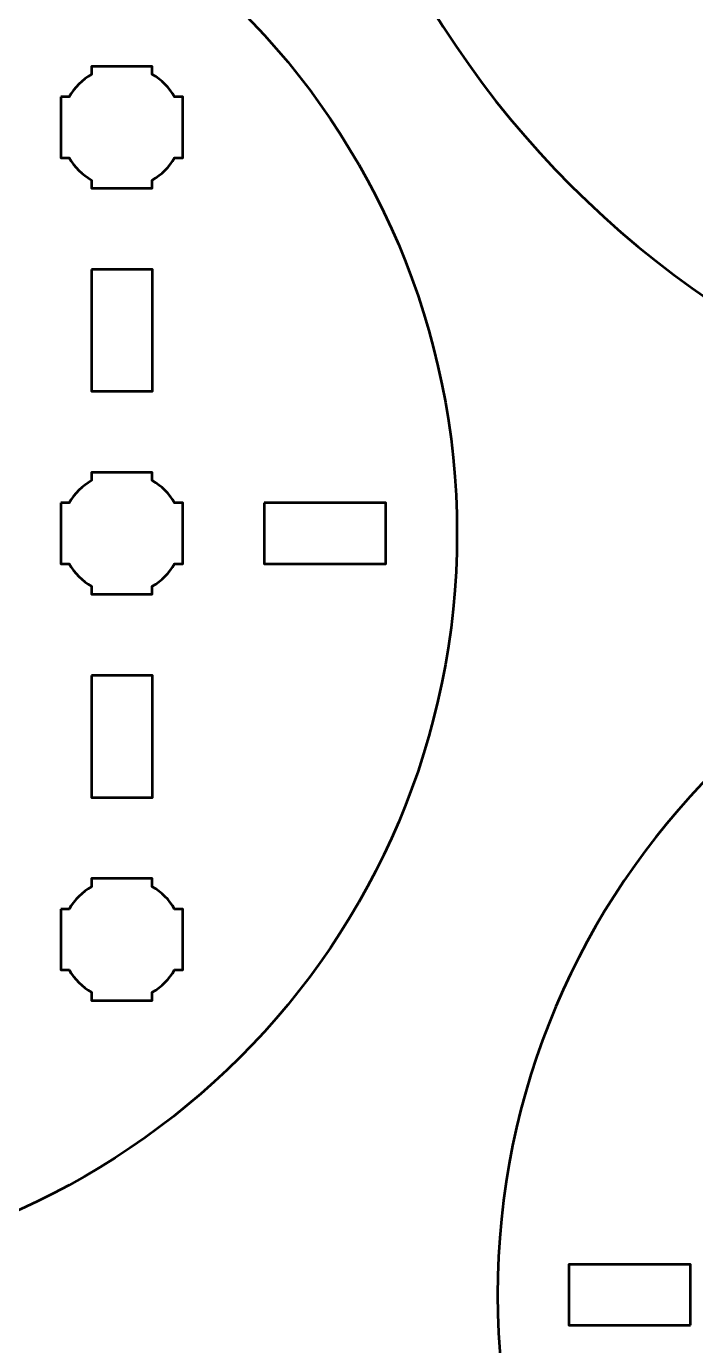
# Model space of a CAD drawing. Header units: centimetres. Extents: x -21.1 to 0, y -29.7 to 0.
# Drawn here: x -14.97 to -11.68, y -19.85 to -13.35 of the extents above; entities that cross this region are included whole.
import ezdxf

# ---------------------------------------------------------------- set-up
doc = ezdxf.new("R2010")
doc.units = ezdxf.units.CM
doc.header["$MEASUREMENT"] = 0
doc.layers.add('Layer 1', color=7, linetype='Continuous')

msp = doc.modelspace()

# ---------------------------------------------------------------- linework, layer by layer
at = {"layer": 'Layer 1', "color": 3, "lineweight": 53}
msp.add_ellipse((-16.5, -15.85), major_axis=(0, 3.65), ratio=1, dxfattribs=at)
at = {"layer": 'Layer 1', "color": 1, "lineweight": 53}
msp.add_open_spline([(-21.00003, -29.19995), (-21.00003, -29.19995), (-21.00003, -2.29992), (-21.00003, -2.29992), (-21.00003, -2.29992), (-21.00003, -2.21709), (-20.93286, -2.14992), (-20.85003, -2.14992), (-20.85003, -2.14992), (-20.7672, -2.14992), (-20.70003, -2.08275), (-20.70003, -1.99992), (-20.70003, -1.99992), (-20.70003, -1.91709), (-20.7672, -1.84992), (-20.85003, -1.84992), (-20.85003, -1.84992), (-20.93286, -1.84992), (-21.00003, -1.78275), (-21.00003, -1.69992), (-21.00003, -1.69992), (-21.00003, -1.61709), (-20.93286, -1.54992), (-20.85003, -1.54992), (-20.85003, -1.54992), (-20.7672, -1.54992), (-20.70003, -1.48275), (-20.70003, -1.39992), (-20.70003, -1.39992), (-20.70003, -1.31709), (-20.7672, -1.24992), (-20.85003, -1.24992), (-20.85003, -1.24992), (-20.93286, -1.24992), (-21.00003, -1.18275), (-21.00003, -1.09992), (-21.00003, -1.09992), (-21.00003, -1.09992), (-21.00003, -0.49992), (-21.00003, -0.49992), (-21.00003, -0.49992), (-21.00003, -0.22295), (-20.77694, 0.00004), (-20.49994, 0.00004), (-20.49994, 0.00004), (-20.49994, 0.00004), (-0.50008, 0.00004), (-0.50008, 0.00004), (-0.50008, 0.00004), (-0.22294, 0.00004), (0.00002, -0.22295), (0.00002, -0.49992), (0.00002, -0.49992), (0.00002, -0.49992), (0.00002, -29.19995), (0.00002, -29.19995), (0.00002, -29.19995), (0.00002, -29.47695), (-0.22294, -29.70004), (-0.50008, -29.70004), (-0.50008, -29.70004), (-0.50008, -29.70004), (-20.49994, -29.70004), (-20.49994, -29.70004), (-20.49994, -29.70004), (-20.77694, -29.70004), (-21.00003, -29.47695), (-21.00003, -29.19995)], degree=3, knots=[0, 0, 0, 0, 0.0588235, 0.0588235, 0.0588235, 0.0588235, 0.1176471, 0.1176471, 0.1176471, 0.1176471, 0.1764706, 0.1764706, 0.1764706, 0.1764706, 0.2352941, 0.2352941, 0.2352941, 0.2352941, 0.2941176, 0.2941176, 0.2941176, 0.2941176, 0.3529412, 0.3529412, 0.3529412, 0.3529412, 0.4117647, 0.4117647, 0.4117647, 0.4117647, 0.4705882, 0.4705882, 0.4705882, 0.4705882, 0.5294118, 0.5294118, 0.5294118, 0.5294118, 0.5882353, 0.5882353, 0.5882353, 0.5882353, 0.6470588, 0.6470588, 0.6470588, 0.6470588, 0.7058824, 0.7058824, 0.7058824, 0.7058824, 0.7647059, 0.7647059, 0.7647059, 0.7647059, 0.8235294, 0.8235294, 0.8235294, 0.8235294, 0.8823529, 0.8823529, 0.8823529, 0.8823529, 0.9411765, 0.9411765, 0.9411765, 0.9411765, 1, 1, 1, 1], dxfattribs=at)
at = {"layer": 'Layer 1', "color": 3, "lineweight": 53}
for points in [[(-9.00004, -15.5), (-11.56769, -15.5), (-13.65, -13.41769), (-13.65, -10.84997), (-13.65, -10.84997), (-13.65, -8.28231), (-11.56769, -6.2), (-9.00004, -6.2), (-9.00004, -6.2), (-6.43231, -6.2), (-4.35, -8.28231), (-4.35, -10.84997), (-4.35, -10.84997), (-4.35, -13.41769), (-6.43231, -15.5), (-9.00004, -15.5)], [(-9.00003, -23.25), (-11.0155, -23.25), (-12.65, -21.6155), (-12.65, -19.59998), (-12.65, -19.59998), (-12.65, -17.58451), (-11.0155, -15.95), (-9.00003, -15.95), (-9.00003, -15.95), (-6.98451, -15.95), (-5.35, -17.58451), (-5.35, -19.59998), (-5.35, -19.59998), (-5.35, -21.6155), (-6.98451, -23.25), (-9.00003, -23.25)]]:
    msp.add_open_spline(points, degree=3, knots=[0, 0, 0, 0, 0.25, 0.25, 0.25, 0.25, 0.5, 0.5, 0.5, 0.5, 0.75, 0.75, 0.75, 0.75, 1, 1, 1, 1], dxfattribs=at)
at = {"layer": 'Layer 1', "lineweight": 53}
for points, knots in [([(-14.8, -13.69994), (-14.8, -13.69994), (-14.7598, -13.69994), (-14.7598, -13.69994), (-14.7598, -13.69994), (-14.73347, -13.65442), (-14.69551, -13.61649), (-14.65, -13.59016), (-14.65, -13.59016), (-14.65, -13.59016), (-14.65, -13.54994), (-14.65, -13.54994), (-14.65, -13.54994), (-14.65, -13.54994), (-14.35, -13.54994), (-14.35, -13.54994), (-14.35, -13.54994), (-14.35, -13.54994), (-14.35, -13.59013), (-14.35, -13.59013), (-14.35, -13.59013), (-14.30447, -13.61646), (-14.26648, -13.65441), (-14.24012, -13.69994), (-14.24012, -13.69994), (-14.24012, -13.69994), (-14.2, -13.69994), (-14.2, -13.69994), (-14.2, -13.69994), (-14.2, -13.69994), (-14.2, -13.84536), (-14.2, -13.84536), (-14.2, -13.84536), (-14.2, -13.84536), (-14.19994, -13.85001), (-14.19994, -13.85001), (-14.19994, -13.85001), (-14.19994, -13.85001), (-14.2, -13.85465), (-14.2, -13.85465), (-14.2, -13.85465), (-14.2, -13.85465), (-14.2, -13.99994), (-14.2, -13.99994), (-14.2, -13.99994), (-14.2, -13.99994), (-14.24007, -13.99994), (-14.24007, -13.99994), (-14.24007, -13.99994), (-14.26642, -14.04551), (-14.30442, -14.08352), (-14.35, -14.10988), (-14.35, -14.10988), (-14.35, -14.10988), (-14.35, -14.14994), (-14.35, -14.14994), (-14.35, -14.14994), (-14.35, -14.14994), (-14.49328, -14.14994), (-14.49328, -14.14994), (-14.49328, -14.14994), (-14.49328, -14.14994), (-14.49995, -14.15002), (-14.49995, -14.15002), (-14.49995, -14.15002), (-14.49995, -14.15002), (-14.50663, -14.14994), (-14.50663, -14.14994), (-14.50663, -14.14994), (-14.50663, -14.14994), (-14.65, -14.14994), (-14.65, -14.14994), (-14.65, -14.14994), (-14.65, -14.14994), (-14.65, -14.10984), (-14.65, -14.10984), (-14.65, -14.10984), (-14.69554, -14.08348), (-14.73352, -14.04549), (-14.75985, -13.99994), (-14.75985, -13.99994), (-14.75985, -13.99994), (-14.8, -13.99994), (-14.8, -13.99994), (-14.8, -13.99994), (-14.8, -13.99994), (-14.8, -13.69994), (-14.8, -13.69994)], [0, 0, 0, 0, 0.0454545, 0.0454545, 0.0454545, 0.0454545, 0.0909091, 0.0909091, 0.0909091, 0.0909091, 0.1363636, 0.1363636, 0.1363636, 0.1363636, 0.1818182, 0.1818182, 0.1818182, 0.1818182, 0.2272727, 0.2272727, 0.2272727, 0.2272727, 0.2727273, 0.2727273, 0.2727273, 0.2727273, 0.3181818, 0.3181818, 0.3181818, 0.3181818, 0.3636364, 0.3636364, 0.3636364, 0.3636364, 0.4090909, 0.4090909, 0.4090909, 0.4090909, 0.4545455, 0.4545455, 0.4545455, 0.4545455, 0.5, 0.5, 0.5, 0.5, 0.5454545, 0.5454545, 0.5454545, 0.5454545, 0.5909091, 0.5909091, 0.5909091, 0.5909091, 0.6363636, 0.6363636, 0.6363636, 0.6363636, 0.6818182, 0.6818182, 0.6818182, 0.6818182, 0.7272727, 0.7272727, 0.7272727, 0.7272727, 0.7727273, 0.7727273, 0.7727273, 0.7727273, 0.8181818, 0.8181818, 0.8181818, 0.8181818, 0.8636364, 0.8636364, 0.8636364, 0.8636364, 0.9090909, 0.9090909, 0.9090909, 0.9090909, 0.9545455, 0.9545455, 0.9545455, 0.9545455, 1, 1, 1, 1]), ([(-14.64994, -14.54991), (-14.64994, -14.54991), (-14.34993, -14.54991), (-14.34993, -14.54991), (-14.34993, -14.54991), (-14.34993, -14.54991), (-14.34993, -15.14992), (-14.34993, -15.14992), (-14.34993, -15.14992), (-14.34993, -15.14992), (-14.64994, -15.14992), (-14.64994, -15.14992), (-14.64994, -15.14992), (-14.64994, -15.14992), (-14.64994, -14.54991), (-14.64994, -14.54991)], [0, 0, 0, 0, 0.25, 0.25, 0.25, 0.25, 0.5, 0.5, 0.5, 0.5, 0.75, 0.75, 0.75, 0.75, 1, 1, 1, 1]), ([(-14.8, -15.69994), (-14.8, -15.69994), (-14.7598, -15.69994), (-14.7598, -15.69994), (-14.7598, -15.69994), (-14.73347, -15.65442), (-14.69551, -15.61649), (-14.65, -15.59016), (-14.65, -15.59016), (-14.65, -15.59016), (-14.65, -15.54994), (-14.65, -15.54994), (-14.65, -15.54994), (-14.65, -15.54994), (-14.35, -15.54994), (-14.35, -15.54994), (-14.35, -15.54994), (-14.35, -15.54994), (-14.35, -15.59013), (-14.35, -15.59013), (-14.35, -15.59013), (-14.30447, -15.61646), (-14.26648, -15.65441), (-14.24012, -15.69994), (-14.24012, -15.69994), (-14.24012, -15.69994), (-14.2, -15.69994), (-14.2, -15.69994), (-14.2, -15.69994), (-14.2, -15.69994), (-14.2, -15.84536), (-14.2, -15.84536), (-14.2, -15.84536), (-14.2, -15.84536), (-14.19994, -15.85001), (-14.19994, -15.85001), (-14.19994, -15.85001), (-14.19994, -15.85001), (-14.2, -15.85465), (-14.2, -15.85465), (-14.2, -15.85465), (-14.2, -15.85465), (-14.2, -15.99994), (-14.2, -15.99994), (-14.2, -15.99994), (-14.2, -15.99994), (-14.24007, -15.99994), (-14.24007, -15.99994), (-14.24007, -15.99994), (-14.26642, -16.04551), (-14.30442, -16.08352), (-14.35, -16.10988), (-14.35, -16.10988), (-14.35, -16.10988), (-14.35, -16.14994), (-14.35, -16.14994), (-14.35, -16.14994), (-14.35, -16.14994), (-14.49328, -16.14994), (-14.49328, -16.14994), (-14.49328, -16.14994), (-14.49328, -16.14994), (-14.49995, -16.15002), (-14.49995, -16.15002), (-14.49995, -16.15002), (-14.49995, -16.15002), (-14.50663, -16.14994), (-14.50663, -16.14994), (-14.50663, -16.14994), (-14.50663, -16.14994), (-14.65, -16.14994), (-14.65, -16.14994), (-14.65, -16.14994), (-14.65, -16.14994), (-14.65, -16.10984), (-14.65, -16.10984), (-14.65, -16.10984), (-14.69554, -16.08348), (-14.73352, -16.04549), (-14.75985, -15.99994), (-14.75985, -15.99994), (-14.75985, -15.99994), (-14.8, -15.99994), (-14.8, -15.99994), (-14.8, -15.99994), (-14.8, -15.99994), (-14.8, -15.69994), (-14.8, -15.69994)], [0, 0, 0, 0, 0.0454545, 0.0454545, 0.0454545, 0.0454545, 0.0909091, 0.0909091, 0.0909091, 0.0909091, 0.1363636, 0.1363636, 0.1363636, 0.1363636, 0.1818182, 0.1818182, 0.1818182, 0.1818182, 0.2272727, 0.2272727, 0.2272727, 0.2272727, 0.2727273, 0.2727273, 0.2727273, 0.2727273, 0.3181818, 0.3181818, 0.3181818, 0.3181818, 0.3636364, 0.3636364, 0.3636364, 0.3636364, 0.4090909, 0.4090909, 0.4090909, 0.4090909, 0.4545455, 0.4545455, 0.4545455, 0.4545455, 0.5, 0.5, 0.5, 0.5, 0.5454545, 0.5454545, 0.5454545, 0.5454545, 0.5909091, 0.5909091, 0.5909091, 0.5909091, 0.6363636, 0.6363636, 0.6363636, 0.6363636, 0.6818182, 0.6818182, 0.6818182, 0.6818182, 0.7272727, 0.7272727, 0.7272727, 0.7272727, 0.7727273, 0.7727273, 0.7727273, 0.7727273, 0.8181818, 0.8181818, 0.8181818, 0.8181818, 0.8636364, 0.8636364, 0.8636364, 0.8636364, 0.9090909, 0.9090909, 0.9090909, 0.9090909, 0.9545455, 0.9545455, 0.9545455, 0.9545455, 1, 1, 1, 1]), ([(-13.79995, -15.69986), (-13.79995, -15.69986), (-13.19995, -15.69986), (-13.19995, -15.69986), (-13.19995, -15.69986), (-13.19995, -15.69986), (-13.19995, -15.99986), (-13.19995, -15.99986), (-13.19995, -15.99986), (-13.19995, -15.99986), (-13.79995, -15.99986), (-13.79995, -15.99986), (-13.79995, -15.99986), (-13.79995, -15.99986), (-13.79995, -15.69986), (-13.79995, -15.69986)], [0, 0, 0, 0, 0.25, 0.25, 0.25, 0.25, 0.5, 0.5, 0.5, 0.5, 0.75, 0.75, 0.75, 0.75, 1, 1, 1, 1]), ([(-14.64994, -16.54998), (-14.64994, -16.54998), (-14.34993, -16.54998), (-14.34993, -16.54998), (-14.34993, -16.54998), (-14.34993, -16.54998), (-14.34993, -17.14998), (-14.34993, -17.14998), (-14.34993, -17.14998), (-14.34993, -17.14998), (-14.64994, -17.14998), (-14.64994, -17.14998), (-14.64994, -17.14998), (-14.64994, -17.14998), (-14.64994, -16.54998), (-14.64994, -16.54998)], [0, 0, 0, 0, 0.25, 0.25, 0.25, 0.25, 0.5, 0.5, 0.5, 0.5, 0.75, 0.75, 0.75, 0.75, 1, 1, 1, 1]), ([(-14.8, -17.69994), (-14.8, -17.69994), (-14.7598, -17.69994), (-14.7598, -17.69994), (-14.7598, -17.69994), (-14.73347, -17.65442), (-14.69551, -17.61649), (-14.65, -17.59016), (-14.65, -17.59016), (-14.65, -17.59016), (-14.65, -17.54994), (-14.65, -17.54994), (-14.65, -17.54994), (-14.65, -17.54994), (-14.35, -17.54994), (-14.35, -17.54994), (-14.35, -17.54994), (-14.35, -17.54994), (-14.35, -17.59013), (-14.35, -17.59013), (-14.35, -17.59013), (-14.30447, -17.61646), (-14.26648, -17.65441), (-14.24012, -17.69994), (-14.24012, -17.69994), (-14.24012, -17.69994), (-14.2, -17.69994), (-14.2, -17.69994), (-14.2, -17.69994), (-14.2, -17.69994), (-14.2, -17.84536), (-14.2, -17.84536), (-14.2, -17.84536), (-14.2, -17.84536), (-14.19994, -17.85001), (-14.19994, -17.85001), (-14.19994, -17.85001), (-14.19994, -17.85001), (-14.2, -17.85465), (-14.2, -17.85465), (-14.2, -17.85465), (-14.2, -17.85465), (-14.2, -17.99994), (-14.2, -17.99994), (-14.2, -17.99994), (-14.2, -17.99994), (-14.24007, -17.99994), (-14.24007, -17.99994), (-14.24007, -17.99994), (-14.26642, -18.04551), (-14.30442, -18.08352), (-14.35, -18.10988), (-14.35, -18.10988), (-14.35, -18.10988), (-14.35, -18.14994), (-14.35, -18.14994), (-14.35, -18.14994), (-14.35, -18.14994), (-14.49328, -18.14994), (-14.49328, -18.14994), (-14.49328, -18.14994), (-14.49328, -18.14994), (-14.49995, -18.15002), (-14.49995, -18.15002), (-14.49995, -18.15002), (-14.49995, -18.15002), (-14.50663, -18.14994), (-14.50663, -18.14994), (-14.50663, -18.14994), (-14.50663, -18.14994), (-14.65, -18.14994), (-14.65, -18.14994), (-14.65, -18.14994), (-14.65, -18.14994), (-14.65, -18.10984), (-14.65, -18.10984), (-14.65, -18.10984), (-14.69554, -18.08348), (-14.73352, -18.04549), (-14.75985, -17.99994), (-14.75985, -17.99994), (-14.75985, -17.99994), (-14.8, -17.99994), (-14.8, -17.99994), (-14.8, -17.99994), (-14.8, -17.99994), (-14.8, -17.69994), (-14.8, -17.69994)], [0, 0, 0, 0, 0.0454545, 0.0454545, 0.0454545, 0.0454545, 0.0909091, 0.0909091, 0.0909091, 0.0909091, 0.1363636, 0.1363636, 0.1363636, 0.1363636, 0.1818182, 0.1818182, 0.1818182, 0.1818182, 0.2272727, 0.2272727, 0.2272727, 0.2272727, 0.2727273, 0.2727273, 0.2727273, 0.2727273, 0.3181818, 0.3181818, 0.3181818, 0.3181818, 0.3636364, 0.3636364, 0.3636364, 0.3636364, 0.4090909, 0.4090909, 0.4090909, 0.4090909, 0.4545455, 0.4545455, 0.4545455, 0.4545455, 0.5, 0.5, 0.5, 0.5, 0.5454545, 0.5454545, 0.5454545, 0.5454545, 0.5909091, 0.5909091, 0.5909091, 0.5909091, 0.6363636, 0.6363636, 0.6363636, 0.6363636, 0.6818182, 0.6818182, 0.6818182, 0.6818182, 0.7272727, 0.7272727, 0.7272727, 0.7272727, 0.7727273, 0.7727273, 0.7727273, 0.7727273, 0.8181818, 0.8181818, 0.8181818, 0.8181818, 0.8636364, 0.8636364, 0.8636364, 0.8636364, 0.9090909, 0.9090909, 0.9090909, 0.9090909, 0.9545455, 0.9545455, 0.9545455, 0.9545455, 1, 1, 1, 1]), ([(-11.70005, -19.75014), (-11.70005, -19.75014), (-12.30005, -19.75014), (-12.30005, -19.75014), (-12.30005, -19.75014), (-12.30005, -19.75014), (-12.30005, -19.45014), (-12.30005, -19.45014), (-12.30005, -19.45014), (-12.30005, -19.45014), (-11.70005, -19.45014), (-11.70005, -19.45014), (-11.70005, -19.45014), (-11.70005, -19.45014), (-11.70005, -19.75014), (-11.70005, -19.75014)], [0, 0, 0, 0, 0.25, 0.25, 0.25, 0.25, 0.5, 0.5, 0.5, 0.5, 0.75, 0.75, 0.75, 0.75, 1, 1, 1, 1])]:
    msp.add_open_spline(points, degree=3, knots=knots, dxfattribs=at)

doc.saveas('drawing.dxf')
